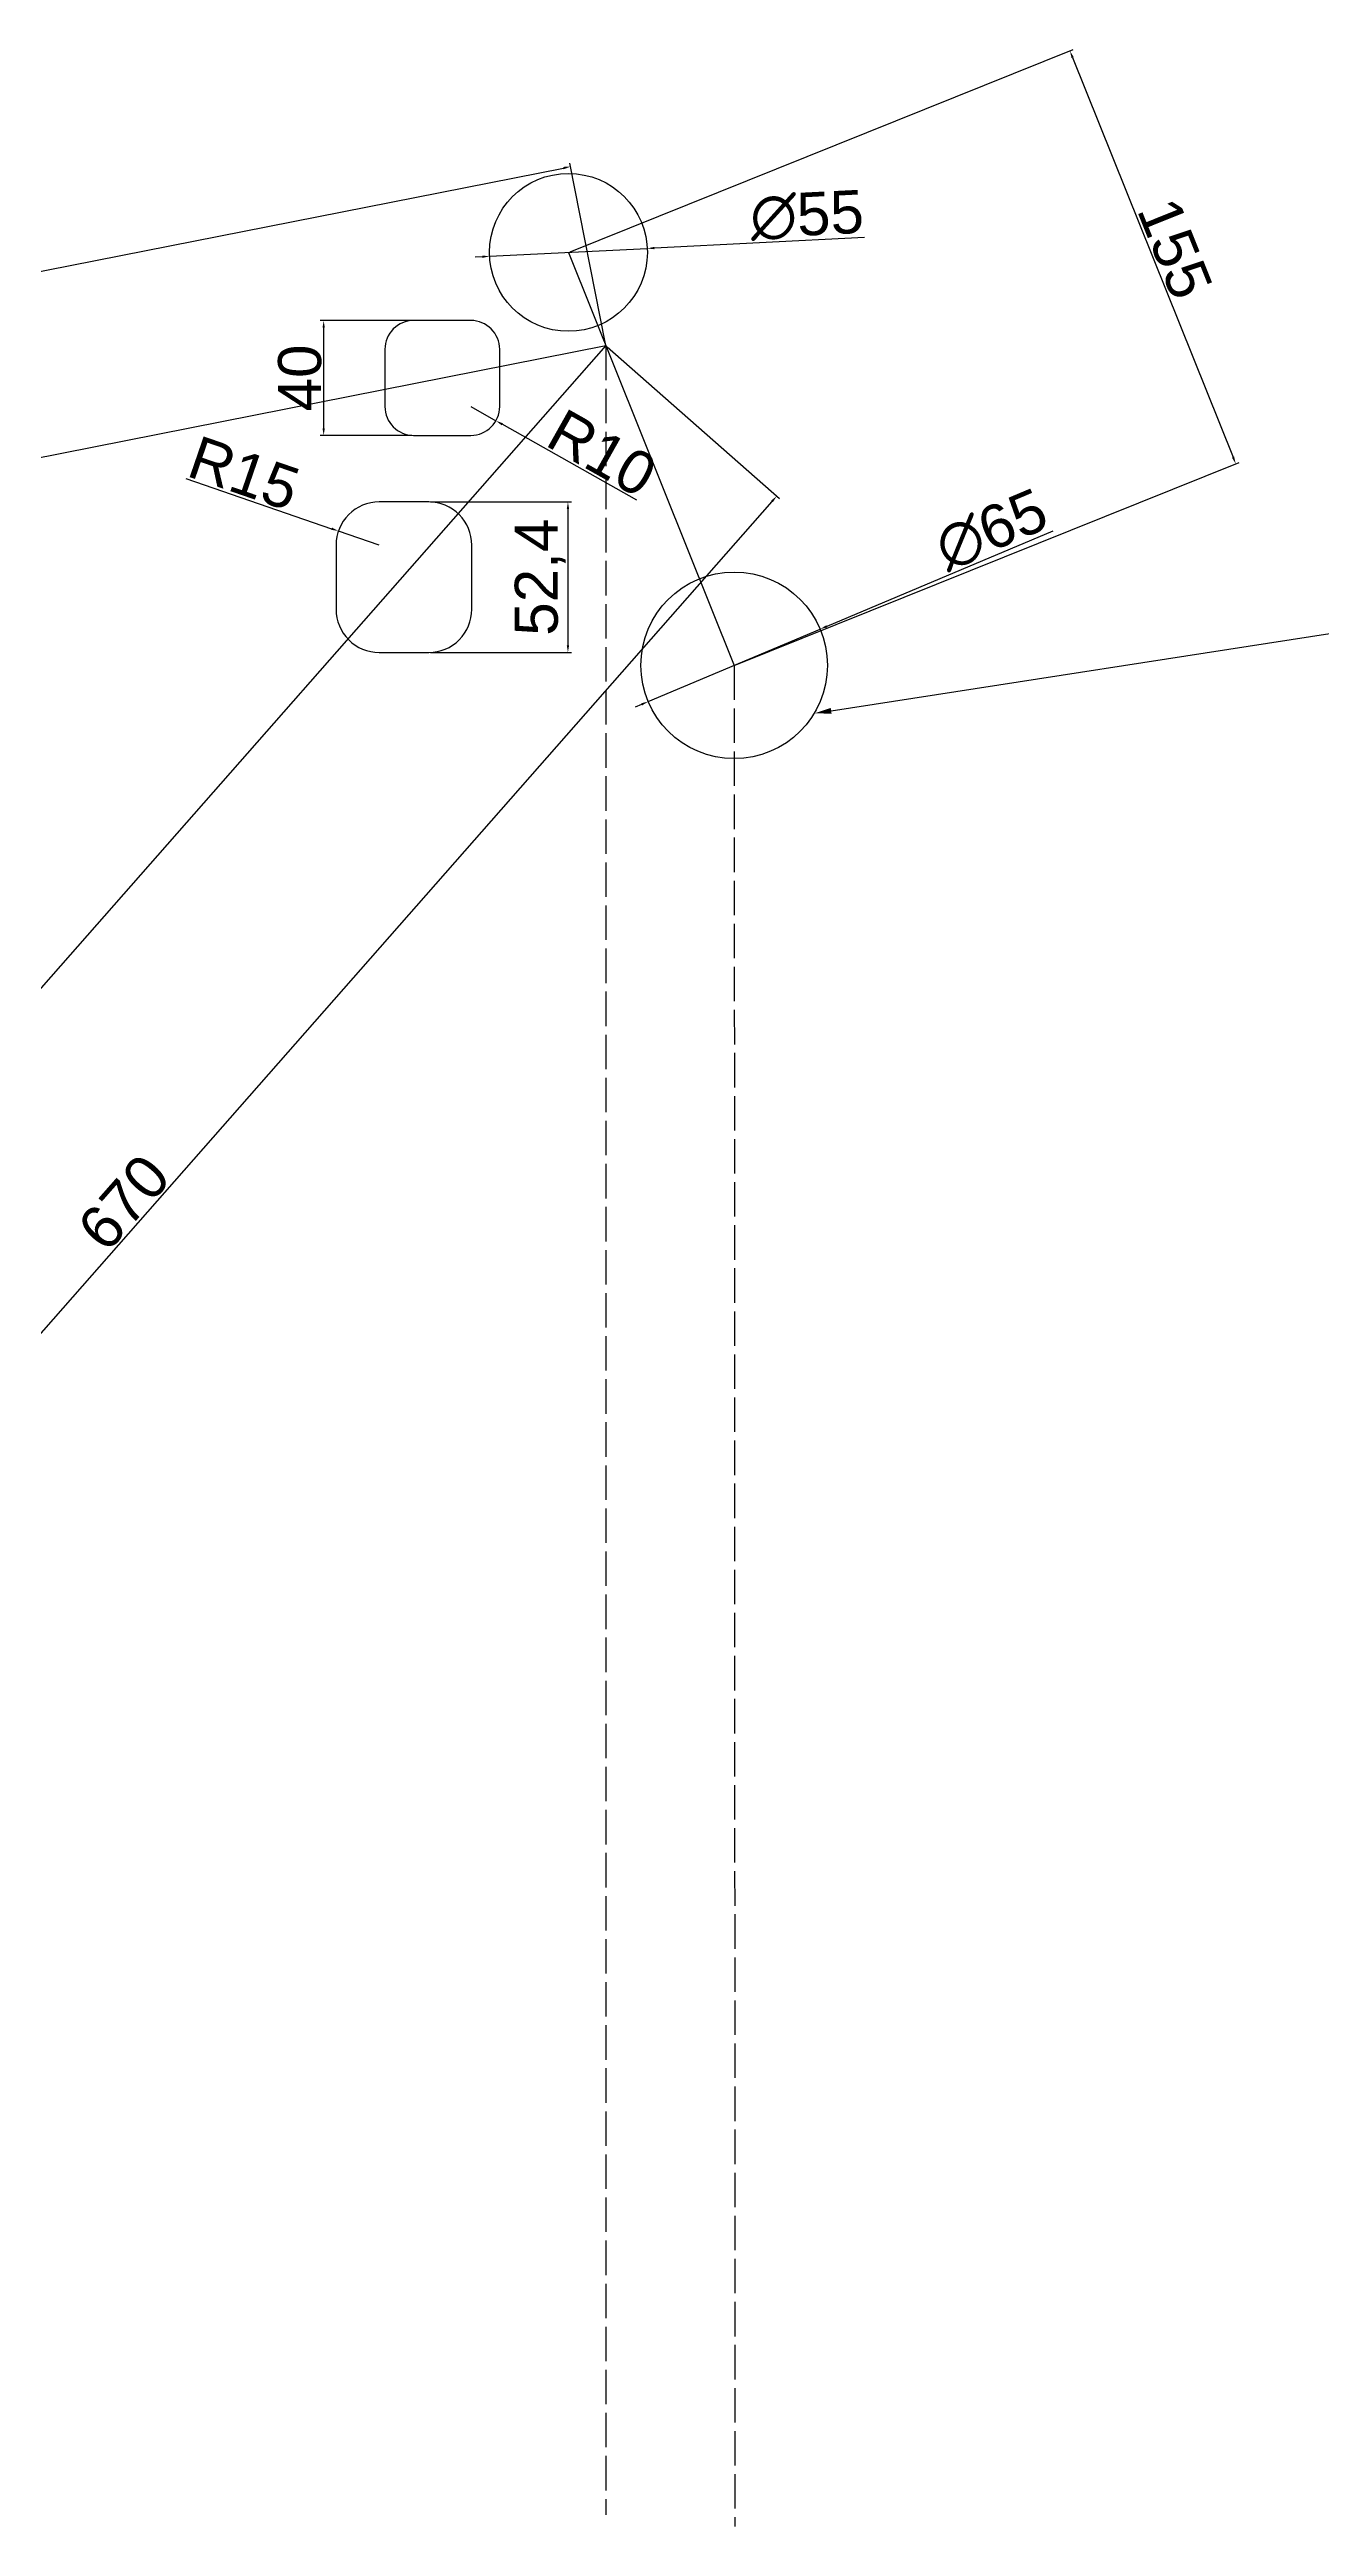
# Model space of a CAD drawing. Header units: millimetres. Extents: x -296 to 1613, y -870 to 575.
# Drawn here: x 727 to 1170, y -288 to 575 of the extents above; entities that cross this region are included whole.
import ezdxf
from ezdxf import colors
from ezdxf.entities.mleader import LeaderData, LeaderLine
from ezdxf.math import Vec2, Vec3

# ---------------------------------------------------------------- set-up
doc = ezdxf.new("R2010")
doc.units = ezdxf.units.MM
doc.linetypes.add('ACAD_ISO02W100', pattern=[15, 12, -3])
doc.layers.get('0').update_dxf_attribs({"true_color": 0xc2ced6})
doc.layers.add('No visibles', color=7, linetype='ACAD_ISO02W100', true_color=0x6bfa85)
doc.styles.get("Standard").update_dxf_attribs({"font": 'arial.ttf', "height": 15})
doc.dimstyles.new('ISO-25', dxfattribs={"dimtxt": 2.5, "dimasz": 2.5, "dimexe": 1.25, "dimexo": 0.625, "dimtad": 1, "dimtxsty": 'Standard', "dimcen": 2.5, "dimadec": 0, "dimazin": 0, "dimtfac": 1, "dimtmove": 0, "dimatfit": 3, "dimfxl": 1, "dimarcsym": 0})

# ---------------------------------------------------------------- blocks, each defined once
blk = doc.blocks.new('*D2')
at = {"color": 0, "lineweight": -2, "transparency": 16777216}
for p, q in [((920.65, 472.37), (908.22, 535.32)), ((313.73, 416.62), (906.01, 533.61)), ((323.47, 354.41), (311.04, 417.36))]:
    blk.add_line(p, q, dxfattribs=at)
at = {"color": 0, "transparency": 16777216}
for points in [[(905.93, 534.02), (906.09, 533.2), (908.46, 534.09)], [(313.65, 417.03), (313.81, 416.21), (311.28, 416.13)]]:
    blk.add_solid(points, dxfattribs=at)
at = {"layer": 'Defpoints', "color": 0, "transparency": 16777216}
for p in [(908.46, 534.09), (920.77, 471.76, -216.05), (323.59, 353.8, -216.05)]:
    blk.add_point(p, dxfattribs=at)
at = {"color": 0, "transparency": 16777216, "insert": (608, 484.57), "char_height": 15, "attachment_point": 5, "rotation": 11.17369}
blk.add_mtext('608,72', dxfattribs=at)
blk = doc.blocks.new('*D3')
at = {"color": 0, "lineweight": -2, "transparency": 16777216}
for p, q in [((921.24, 471.35), (981.25, 418.56)), ((978.66, 417.5), (539.44, -81.81)), ((478.72, -31.72), (538.73, -84.51))]:
    blk.add_line(p, q, dxfattribs=at)
at = {"color": 0, "transparency": 16777216}
for points in [[(978.35, 417.78), (978.98, 417.23), (980.32, 419.38)], [(539.13, -81.53), (539.76, -82.08), (537.79, -83.68)]]:
    blk.add_solid(points, dxfattribs=at)
at = {"layer": 'Defpoints', "color": 0, "transparency": 16777216}
for p in [(920.77, 471.76, -216.05), (478.25, -31.3, -216.05), (537.79, -83.68)]:
    blk.add_point(p, dxfattribs=at)
at = {"color": 0, "transparency": 16777216, "insert": (752.84, 173.32), "char_height": 15, "attachment_point": 5, "rotation": 48.66346}
blk.add_mtext('670', dxfattribs=at)
blk = doc.blocks.new('*D10')
at = {"color": 0, "lineweight": -2, "transparency": 16777216}
for p, q in [((1010.86, 509.4), (937.69, 505.74)), ((877.77, 502.74), (875.27, 502.61)), ((880.26, 502.86), (935.19, 505.61))]:
    blk.add_line(p, q, dxfattribs=at)
at = {"color": 0, "transparency": 16777216}
for points in [[(877.74, 503.15), (877.79, 502.32), (880.26, 502.86)], [(937.67, 506.16), (937.71, 505.32), (935.19, 505.61)]]:
    blk.add_solid(points, dxfattribs=at)
at = {"layer": 'Defpoints', "color": 0, "transparency": 16777216}
for p in [(880.26, 502.86, -216.05), (935.19, 505.61, -216.05)]:
    blk.add_point(p, dxfattribs=at)
at = {"color": 0, "transparency": 16777216, "insert": (990.86, 517.12), "char_height": 15, "attachment_point": 5, "rotation": 2.86712}
blk.add_mtext('∅55', dxfattribs=at)
blk = doc.blocks.new('*D11')
at = {"color": 0, "lineweight": -2, "transparency": 16777216}
for p, q in [((1076.55, 407.19), (997.75, 373.99)), ((935.54, 347.79), (995.44, 373.02)), ((933.24, 346.82), (930.93, 345.85))]:
    blk.add_line(p, q, dxfattribs=at)
at = {"color": 0, "transparency": 16777216}
for points in [[(997.59, 374.38), (997.91, 373.61), (995.44, 373.02)], [(933.08, 347.2), (933.4, 346.43), (935.54, 347.79)]]:
    blk.add_solid(points, dxfattribs=at)
at = {"layer": 'Defpoints', "color": 0, "transparency": 16777216}
for p in [(995.44, 373.02, -216.05), (935.54, 347.79, -216.05)]:
    blk.add_point(p, dxfattribs=at)
at = {"color": 0, "transparency": 16777216, "insert": (1055.12, 407.6), "char_height": 15, "attachment_point": 5, "rotation": 22.84225}
blk.add_mtext('∅65', dxfattribs=at)
blk = doc.blocks.new('*D13')
at = {"color": 0, "lineweight": -2, "transparency": 16777216}
for p, q in [((853.16, 480.5), (821.2, 480.5)), ((822.45, 478), (822.45, 443)), ((853.16, 440.5), (821.2, 440.5))]:
    blk.add_line(p, q, dxfattribs=at)
at = {"color": 0, "transparency": 16777216}
for points in [[(822.04, 478), (822.87, 478), (822.45, 480.5)], [(822.04, 443), (822.87, 443), (822.45, 440.5)]]:
    blk.add_solid(points, dxfattribs=at)
at = {"layer": 'Defpoints', "color": 0, "transparency": 16777216}
for p in [(853.78, 480.5, -216.05), (822.45, 440.5), (853.78, 440.5, -216.05)]:
    blk.add_point(p, dxfattribs=at)
at = {"color": 0, "transparency": 16777216, "insert": (814.17, 460.5), "char_height": 15, "attachment_point": 5, "rotation": 90}
blk.add_mtext('40', dxfattribs=at)
blk = doc.blocks.new('*D18')
at = {"color": 0, "lineweight": -2, "transparency": 16777216}
for p, q in [((873.78, 450.5), (882.49, 445.59)), ((931.51, 417.97), (884.67, 444.37))]:
    blk.add_line(p, q, dxfattribs=at)
at = {"color": 0, "transparency": 16777216}
blk.add_solid([(884.88, 444.73), (884.47, 444), (882.49, 445.59)], dxfattribs=at)
at = {"layer": 'Defpoints', "color": 0, "transparency": 16777216}
for p in [(873.78, 450.5, -216.05), (882.49, 445.59, -216.05)]:
    blk.add_point(p, dxfattribs=at)
at = {"color": 0, "transparency": 16777216, "insert": (919.44, 434.28), "char_height": 15, "attachment_point": 5, "rotation": 330.59501}
blk.add_mtext('R10', dxfattribs=at)
blk = doc.blocks.new('*D20')
at = {"color": 0, "lineweight": -2, "transparency": 16777216}
for p, q in [((774.42, 425.46), (825.23, 407.99)), ((841.77, 402.3), (827.59, 407.18))]:
    blk.add_line(p, q, dxfattribs=at)
at = {"color": 0, "transparency": 16777216}
blk.add_solid([(825.36, 408.39), (825.09, 407.6), (827.59, 407.18)], dxfattribs=at)
at = {"layer": 'Defpoints', "color": 0, "transparency": 16777216}
for p in [(827.59, 407.18, -216.05), (841.77, 402.3, -216.05)]:
    blk.add_point(p, dxfattribs=at)
at = {"color": 0, "transparency": 16777216, "insert": (794.71, 427.25), "char_height": 15, "attachment_point": 5, "rotation": 341.02273}
blk.add_mtext('R15', dxfattribs=at)
blk = doc.blocks.new('*D22')
at = {"color": 0, "lineweight": -2, "transparency": 16777216}
for p, q in [((859.7, 417.3), (908.81, 417.3)), ((907.56, 414.8), (907.56, 367.4)), ((859.7, 364.9), (908.81, 364.9))]:
    blk.add_line(p, q, dxfattribs=at)
at = {"color": 0, "transparency": 16777216}
for points in [[(907.15, 414.8), (907.98, 414.8), (907.56, 417.3)], [(907.15, 367.4), (907.98, 367.4), (907.56, 364.9)]]:
    blk.add_solid(points, dxfattribs=at)
at = {"layer": 'Defpoints', "color": 0, "transparency": 16777216}
for p in [(859.07, 417.3, -216.05), (859.07, 364.9, -216.05), (907.56, 364.9)]:
    blk.add_point(p, dxfattribs=at)
at = {"color": 0, "transparency": 16777216, "insert": (897.92, 391.1), "char_height": 15, "attachment_point": 5, "rotation": 90}
blk.add_mtext('52,4', dxfattribs=at)
blk = doc.blocks.new('*D33')
at = {"color": 0, "lineweight": -2, "transparency": 16777216}
for p, q in [((908.31, 504.47), (1083.63, 574.88)), ((1083.4, 572.1), (1139.3, 432.9)), ((966.07, 360.64), (1141.4, 431.05))]:
    blk.add_line(p, q, dxfattribs=at)
at = {"color": 0, "transparency": 16777216}
for points in [[(1083.79, 572.25), (1083.02, 571.94), (1082.47, 574.42)], [(1139.69, 433.06), (1138.92, 432.75), (1140.24, 430.58)]]:
    blk.add_solid(points, dxfattribs=at)
at = {"layer": 'Defpoints', "color": 0, "transparency": 16777216}
for p in [(907.73, 504.24), (1140.24, 430.58), (965.49, 360.4)]:
    blk.add_point(p, dxfattribs=at)
at = {"color": 0, "transparency": 16777216, "insert": (1119.04, 505.59), "char_height": 15, "attachment_point": 5, "rotation": 291.88049}
blk.add_mtext('155', dxfattribs=at)

msp = doc.modelspace()

# ---------------------------------------------------------------- linework, layer by layer
for p, q in [((907.728, 504.239, -216.049), (965.492, 360.404, -216.049)), ((323.591, 353.8, -216.049), (920.772, 471.76, -216.049)), ((920.772, 471.76, -216.049), (478.25, -31.305, -216.049))]:
    msp.add_line(p, q)
at = {"elevation": -216.049}
for points in [[(843.783, 470.503), (843.783, 450.503, 0.4142136), (853.783, 440.503), (873.783, 440.503, 0.4142136), (883.783, 450.503), (883.783, 470.503, 0.4142136), (873.783, 480.503), (853.783, 480.503, 0.4142136)], [(841.774, 364.903), (859.074, 364.903, 0.4142136), (874.074, 379.903), (874.074, 402.303, 0.4142136), (859.074, 417.303), (841.774, 417.303, 0.4142136), (826.774, 402.303), (826.774, 379.903, 0.4142136)]]:
    msp.add_lwpolyline(points, format="xyb", close=True, dxfattribs=at)
for centre, radius in [((907.728, 504.239, -216.049), 27.5), ((965.492, 360.404, -216.049), 32.5)]:
    msp.add_circle(centre, radius)
at = {"layer": 'No visibles'}
for p, q in [((920.772, 471.76, -216.049), (920.772, -283.733, -216.049)), ((965.492, 360.404), (965.742, -287.801, -216.049))]:
    msp.add_line(p, q, dxfattribs=at)

# ---------------------------------------------------------------- dimensions: what is measured, and where the dimension line sits
for p1, p2, distance, picture, middle in [((907.728, 504.239), (965.492, 360.404), 188.309, '*D33', (1119.041, 505.586)), ((323.591, 353.8, -216.049), (920.772, 471.76, -216.049), 63.539, '*D2', (608, 484.571)), ((920.772, 471.76, -216.049), (478.25, -31.305, -216.049), 79.303, '*D3', (752.835, 173.321))]:
    dim = msp.add_aligned_dim(p1=p1, p2=p2, distance=distance, dimstyle='ISO-25')
    dim.commit()
    dim.dimension.update_dxf_attribs({"geometry": picture, "text_midpoint": middle})
for p1, p2, picture, middle in [((880.263, 502.863, -216.049), (935.194, 505.614, -216.049), '*D10', (991.298, 508.424)), ((935.541, 347.788, -216.049), (995.443, 373.021, -216.049), '*D11', (1058.501, 399.583))]:
    dim = msp.add_diameter_dim_2p(p1=p1, p2=p2, dimstyle='ISO-25')
    dim.commit()
    dim.dimension.update_dxf_attribs({"geometry": picture, "text_midpoint": middle, "dimtype": 163})
for base, p1, p2, picture, middle in [((822.454, 440.503), (853.783, 480.503, -216.049), (853.783, 440.503, -216.049), '*D13', (814.17, 460.503)), ((907.564, 364.903), (859.074, 417.303, -216.049), (859.074, 364.903, -216.049), '*D22', (897.925, 391.103))]:
    dim = msp.add_linear_dim(base=base, p1=p1, p2=p2, angle=90, dimstyle='ISO-25')
    dim.commit()
    dim.dimension.update_dxf_attribs({"geometry": picture, "text_midpoint": middle})
for center, mpoint, picture, middle in [((873.783, 450.503, -216.049), (882.495, 445.593, -216.049), '*D18', (915.371, 427.065)), ((841.774, 402.303, -216.049), (827.59, 407.181, -216.049), '*D20', (792.015, 419.414))]:
    dim = msp.add_radius_dim(center=center, mpoint=mpoint, dimstyle='ISO-25')
    dim.commit()
    dim.dimension.update_dxf_attribs({"geometry": picture, "text_midpoint": middle, "dimtype": 164})

# ---------------------------------------------------------------- leaders
ml = msp.add_multileader_mtext('Standard')
ml.set_content('Solevar de diametro 65 a 55', color=256)
ml.set_leader_properties()
ml.build(insert=Vec2(0, 0))
ml.multileader.update_dxf_attribs({"arrow_head_size": 6})
ctx = ml.context
ctx.base_point, ctx.char_height, ctx.arrow_head_size, ctx.plane_origin = Vec3(1238.538, 380.384, -216.049), 15, 6, Vec3(993.349, 343.663, -216.049)
notes = []
notes.append((ctx, [(0, (1, 1, 0), (1230.538, 380.384, -216.049), (1, 0), 8, [(0, [(993.349, 343.663, -216.049)], 0, [])])]))
ctx.mtext.insert, ctx.mtext.flow_direction = Vec3(1240.538, 388.012, -216.049), 5
for ctx, leaders in notes:
    for number, flags, end, landing, length, lines in leaders:
        leader = LeaderData()
        leader.index, (leader.has_last_leader_line, leader.has_dogleg_vector, leader.attachment_direction) = number, flags
        leader.last_leader_point, leader.dogleg_vector, leader.dogleg_length = Vec3(end), Vec3(landing), length
        for number, points, colour, breaks in lines:
            line = LeaderLine()
            line.index, line.vertices, line.color, line.breaks = number, Vec3.list(points), colors.encode_raw_color(colour), breaks
            leader.lines.append(line)
        ctx.leaders.append(leader)

doc.saveas('drawing.dxf')
